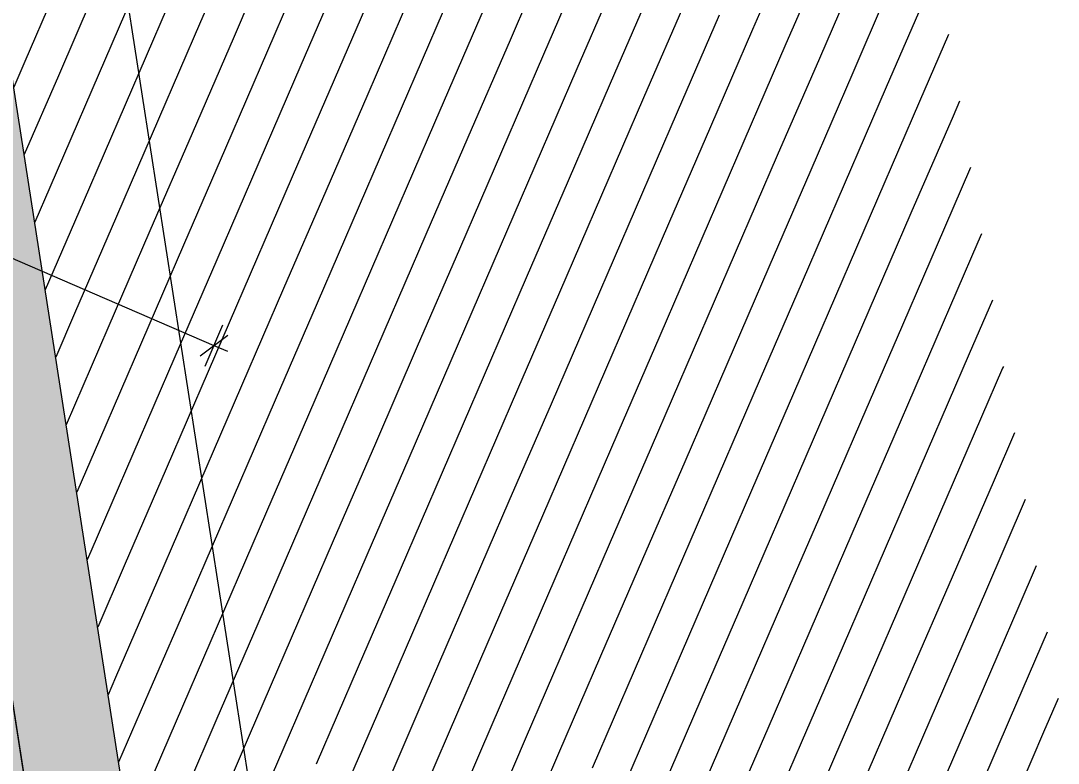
# Model space of a CAD drawing. Header units: millimetres. Extents: x 12535370 to 12575737, y 356204400 to 356234587.
# Drawn here: x 12557376 to 12559550, y 356207518 to 356209075 of the extents above; entities that cross this region are included whole.
import ezdxf

# ---------------------------------------------------------------- set-up
doc = ezdxf.new("R2010")
doc.units = ezdxf.units.MM
doc.header["$MEASUREMENT"] = 0
for name, color, linetype in [('New_015 Innenwände', 7, 'Continuous'), ('New_035 Decken', 7, 'Continuous'), ('New_GRUNDSTÜCKSGRENZE', 7, 'Continuous')]:
    doc.layers.add(name, color=color, linetype=linetype)
for name, color, linetype, lineweight in [('New_015 Innenwände_Pen_No__1', 7, 'Continuous', 13), ('New_015 Innenwände_Pen_No__3', 7, 'Continuous', 18), ('New_035 Decken_Pen_No__1', 7, 'Continuous', 13), ('New_255 Plangrafiken_Pen_No__39', 8, 'Continuous', 13), ('New_GRUNDSTÜCKSGRENZE_Pen_No__1', 7, 'Continuous', 13)]:
    doc.layers.add(name, color=color, linetype=linetype, lineweight=lineweight)
doc.styles.add('GENERATED_STYLE_1', font='arial.ttf')
doc.dimstyles.new('GENERATED_STYLE__1', dxfattribs={"dimtxt": 125, "dimasz": 47.5, "dimexe": 0.18, "dimexo": 2, "dimgap": 0, "dimtad": 1, "dimlfac": 0.001, "dimzin": 0, "dimdsep": 46, "dimtxsty": 'GENERATED_STYLE_1', "dimblk": 'ARROWHEAD_2', "dimblk1": 'ARROWHEAD_2', "dimblk2": 'ARROWHEAD_2', "dimcen": 0.09, "dimclrd": 7, "dimclre": 7, "dimclrt": 7, "dimadec": 0, "dimazin": 0, "dimtfac": 1, "dimtdec": 4, "dimtmove": 0, "dimatfit": 3, "dimfxl": 1, "dimtolj": 1, "dimtzin": 0, "dimarcsym": 0})
doc.dimstyles.new('GENERATED_STYLE__2', dxfattribs={"dimtxt": 100, "dimasz": 47.5, "dimexe": 0.18, "dimexo": 2, "dimgap": 0, "dimtad": 1, "dimlfac": 0.001, "dimzin": 0, "dimdsep": 46, "dimtxsty": 'GENERATED_STYLE_1', "dimblk": 'ARROWHEAD_2', "dimblk1": 'ARROWHEAD_2', "dimblk2": 'ARROWHEAD_2', "dimcen": 0.09, "dimclrd": 7, "dimclre": 7, "dimclrt": 7, "dimadec": 0, "dimazin": 0, "dimtfac": 1, "dimtdec": 4, "dimtmove": 0, "dimatfit": 3, "dimfxl": 1, "dimtolj": 1, "dimtzin": 0, "dimarcsym": 0})

# ---------------------------------------------------------------- blocks, each defined once
blk = doc.blocks.new('*X12', base_point=(12240439.2, 356160438.4))
at = {"layer": 'New_255 Plangrafiken_Pen_No__39', "color": 8, "linetype": 'Continuous', "lineweight": 13}
for p, q in [((12557840.7, 356209276.3), (12557752.6, 356209072.4)), ((12557840.7, 356209276.3), (12557752.6, 356209072.4)), ((12558419.2, 356209268.4), (12558331.1, 356209064.5)), ((12558419.2, 356209268.4), (12558331.1, 356209064.5)), ((12558997.7, 356209260.5), (12558909.6, 356209056.5)), ((12558997.7, 356209260.5), (12558909.6, 356209056.5)), ((12557910.8, 356209246), (12557822.7, 356209042.1)), ((12557910.8, 356209246), (12557822.7, 356209042.1)), ((12558489.2, 356209238.1), (12558401.2, 356209034.2)), ((12558489.2, 356209238.1), (12558401.2, 356209034.2)), ((12557980.8, 356209215.8), (12557892.7, 356209011.9)), ((12557980.8, 356209215.8), (12557892.7, 356209011.9)), ((12559067.7, 356209230.2), (12558979.6, 356209026.3)), ((12559067.7, 356209230.2), (12558979.6, 356209026.3)), ((12557472.4, 356209193.4), (12557384.3, 356208989.5)), ((12557472.4, 356209193.4), (12557384.3, 356208989.5)), ((12558559.3, 356209207.9), (12558471.2, 356209003.9)), ((12558559.3, 356209207.9), (12558471.2, 356209003.9)), ((12559137.8, 356209199.9), (12559049.7, 356208996)), ((12559137.8, 356209199.9), (12559049.7, 356208996)), ((12558050.9, 356209185.5), (12557962.8, 356208981.6)), ((12558050.9, 356209185.5), (12557962.8, 356208981.6)), ((12558629.3, 356209177.6), (12558541.3, 356208973.7)), ((12558629.3, 356209177.6), (12558541.3, 356208973.7)), ((12559207.8, 356209169.7), (12559119.7, 356208965.8)), ((12559207.8, 356209169.7), (12559119.7, 356208965.8)), ((12557542.5, 356209163.2), (12557454.4, 356208959.3)), ((12557542.5, 356209163.2), (12557454.4, 356208959.3)), ((12558120.9, 356209155.3), (12558032.8, 356208951.3)), ((12558120.9, 356209155.3), (12558032.8, 356208951.3)), ((12558699.4, 356209147.3), (12558611.3, 356208943.4)), ((12558699.4, 356209147.3), (12558611.3, 356208943.4)), ((12557612.5, 356209132.9), (12557524.4, 356208929)), ((12557612.5, 356209132.9), (12557524.4, 356208929)), ((12558191, 356209125), (12558102.9, 356208921.1)), ((12558191, 356209125), (12558102.9, 356208921.1)), ((12559277.9, 356209139.4), (12559189.8, 356208935.5)), ((12559277.9, 356209139.4), (12559189.8, 356208935.5)), ((12557682.6, 356209102.7), (12557594.5, 356208898.7)), ((12557682.6, 356209102.7), (12557594.5, 356208898.7)), ((12558769.5, 356209117.1), (12558681.4, 356208913.2)), ((12558769.5, 356209117.1), (12558681.4, 356208913.2)), ((12558261, 356209094.7), (12558173, 356208890.8)), ((12558261, 356209094.7), (12558173, 356208890.8)), ((12558839.5, 356209086.8), (12558751.4, 356208882.9)), ((12558839.5, 356209086.8), (12558751.4, 356208882.9)), ((12557752.6, 356209072.4), (12557664.5, 356208868.5)), ((12557752.6, 356209072.4), (12557664.5, 356208868.5)), ((12558331.1, 356209064.5), (12558243, 356208860.6)), ((12558331.1, 356209064.5), (12558243, 356208860.6)), ((12557822.7, 356209042.1), (12557734.6, 356208838.2)), ((12557822.7, 356209042.1), (12557734.6, 356208838.2)), ((12558909.6, 356209056.5), (12558821.5, 356208852.6)), ((12558909.6, 356209056.5), (12558821.5, 356208852.6)), ((12559320.5, 356209045.7), (12559259.8, 356208905.2)), ((12559320.5, 356209045.7), (12559259.8, 356208905.2)), ((12558401.2, 356209034.2), (12558313.1, 356208830.3)), ((12558401.2, 356209034.2), (12558313.1, 356208830.3)), ((12558979.6, 356209026.3), (12558891.5, 356208822.4)), ((12558979.6, 356209026.3), (12558891.5, 356208822.4)), ((12557892.7, 356209011.9), (12557804.7, 356208808)), ((12557892.7, 356209011.9), (12557804.7, 356208808)), ((12558471.2, 356209003.9), (12558383.1, 356208800)), ((12558471.2, 356209003.9), (12558383.1, 356208800)), ((12559049.7, 356208996), (12558961.6, 356208792.1)), ((12559049.7, 356208996), (12558961.6, 356208792.1)), ((12557384.3, 356208989.5), (12557361, 356208935.6)), ((12557384.3, 356208989.5), (12557361, 356208935.6)), ((12557962.8, 356208981.6), (12557874.7, 356208777.7)), ((12557962.8, 356208981.6), (12557874.7, 356208777.7)), ((12558541.3, 356208973.7), (12558453.2, 356208769.8)), ((12558541.3, 356208973.7), (12558453.2, 356208769.8)), ((12557454.4, 356208959.3), (12557383, 356208794.1)), ((12557454.4, 356208959.3), (12557383, 356208794.1)), ((12558032.8, 356208951.3), (12557944.8, 356208747.4)), ((12558032.8, 356208951.3), (12557944.8, 356208747.4)), ((12559119.7, 356208965.8), (12559031.6, 356208761.8)), ((12559119.7, 356208965.8), (12559031.6, 356208761.8)), ((12557524.4, 356208929), (12557436.3, 356208725.1)), ((12557524.4, 356208929), (12557436.3, 356208725.1)), ((12558611.3, 356208943.4), (12558523.2, 356208739.5)), ((12558611.3, 356208943.4), (12558523.2, 356208739.5)), ((12559189.8, 356208935.5), (12559101.7, 356208731.6)), ((12559189.8, 356208935.5), (12559101.7, 356208731.6)), ((12558102.9, 356208921.1), (12558014.8, 356208717.2)), ((12558102.9, 356208921.1), (12558014.8, 356208717.2)), ((12558681.4, 356208913.2), (12558593.3, 356208709.2)), ((12558681.4, 356208913.2), (12558593.3, 356208709.2)), ((12557594.5, 356208898.7), (12557506.4, 356208694.8)), ((12557594.5, 356208898.7), (12557506.4, 356208694.8)), ((12558173, 356208890.8), (12558084.9, 356208686.9)), ((12558173, 356208890.8), (12558084.9, 356208686.9)), ((12559259.8, 356208905.2), (12559171.7, 356208701.3)), ((12559259.8, 356208905.2), (12559171.7, 356208701.3)), ((12559343.5, 356208906.5), (12559329.9, 356208875)), ((12559343.5, 356208906.5), (12559329.9, 356208875)), ((12557664.5, 356208868.5), (12557576.5, 356208664.6)), ((12557664.5, 356208868.5), (12557576.5, 356208664.6)), ((12558751.4, 356208882.9), (12558663.3, 356208679)), ((12558751.4, 356208882.9), (12558663.3, 356208679)), ((12559329.9, 356208875), (12559241.8, 356208671.1)), ((12559329.9, 356208875), (12559241.8, 356208671.1)), ((12558243, 356208860.6), (12558154.9, 356208656.6)), ((12558243, 356208860.6), (12558154.9, 356208656.6)), ((12558821.5, 356208852.6), (12558733.4, 356208648.7)), ((12558821.5, 356208852.6), (12558733.4, 356208648.7)), ((12557734.6, 356208838.2), (12557646.5, 356208634.3)), ((12557734.6, 356208838.2), (12557646.5, 356208634.3)), ((12558313.1, 356208830.3), (12558225, 356208626.4)), ((12558313.1, 356208830.3), (12558225, 356208626.4)), ((12558891.5, 356208822.4), (12558803.4, 356208618.5)), ((12558891.5, 356208822.4), (12558803.4, 356208618.5)), ((12557804.7, 356208808), (12557716.6, 356208604)), ((12557804.7, 356208808), (12557716.6, 356208604)), ((12558383.1, 356208800), (12558295, 356208596.1)), ((12558383.1, 356208800), (12558295, 356208596.1)), ((12557874.7, 356208777.7), (12557786.6, 356208573.8)), ((12557874.7, 356208777.7), (12557786.6, 356208573.8)), ((12558961.6, 356208792.1), (12558873.5, 356208588.2)), ((12558961.6, 356208792.1), (12558873.5, 356208588.2)), ((12558453.2, 356208769.8), (12558365.1, 356208565.9)), ((12558453.2, 356208769.8), (12558365.1, 356208565.9)), ((12559031.6, 356208761.8), (12558943.6, 356208557.9)), ((12559031.6, 356208761.8), (12558943.6, 356208557.9)), ((12559366.5, 356208767.3), (12559311.9, 356208640.8)), ((12559366.5, 356208767.3), (12559311.9, 356208640.8)), ((12557944.8, 356208747.4), (12557856.7, 356208543.5)), ((12557944.8, 356208747.4), (12557856.7, 356208543.5)), ((12558523.2, 356208739.5), (12558435.1, 356208535.6)), ((12558523.2, 356208739.5), (12558435.1, 356208535.6)), ((12557436.3, 356208725.1), (12557405, 356208652.5)), ((12557436.3, 356208725.1), (12557405, 356208652.5)), ((12558014.8, 356208717.2), (12557926.7, 356208513.3)), ((12558014.8, 356208717.2), (12557926.7, 356208513.3)), ((12559101.7, 356208731.6), (12559013.6, 356208527.7)), ((12559101.7, 356208731.6), (12559013.6, 356208527.7)), ((12557506.4, 356208694.8), (12557427, 356208511)), ((12557506.4, 356208694.8), (12557427, 356208511)), ((12558593.3, 356208709.2), (12558505.2, 356208505.3)), ((12558593.3, 356208709.2), (12558505.2, 356208505.3)), ((12559171.7, 356208701.3), (12559083.7, 356208497.4)), ((12559171.7, 356208701.3), (12559083.7, 356208497.4)), ((12558084.9, 356208686.9), (12557996.8, 356208483)), ((12558084.9, 356208686.9), (12557996.8, 356208483)), ((12558663.3, 356208679), (12558575.3, 356208475.1)), ((12558663.3, 356208679), (12558575.3, 356208475.1)), ((12559241.8, 356208671.1), (12559153.7, 356208467.1)), ((12559241.8, 356208671.1), (12559153.7, 356208467.1)), ((12557576.5, 356208664.6), (12557488.4, 356208460.7)), ((12557576.5, 356208664.6), (12557488.4, 356208460.7)), ((12558154.9, 356208656.6), (12558066.8, 356208452.7)), ((12558154.9, 356208656.6), (12558066.8, 356208452.7)), ((12558733.4, 356208648.7), (12558645.3, 356208444.8)), ((12558733.4, 356208648.7), (12558645.3, 356208444.8)), ((12557646.5, 356208634.3), (12557558.4, 356208430.4)), ((12557646.5, 356208634.3), (12557558.4, 356208430.4)), ((12558225, 356208626.4), (12558136.9, 356208422.5)), ((12558225, 356208626.4), (12558136.9, 356208422.5)), ((12559311.9, 356208640.8), (12559223.8, 356208436.9)), ((12559311.9, 356208640.8), (12559223.8, 356208436.9)), ((12559389.5, 356208628.1), (12559381.9, 356208610.5)), ((12559389.5, 356208628.1), (12559381.9, 356208610.5)), ((12557716.6, 356208604), (12557628.5, 356208400.1)), ((12557716.6, 356208604), (12557628.5, 356208400.1)), ((12558803.4, 356208618.5), (12558715.4, 356208414.5)), ((12558803.4, 356208618.5), (12558715.4, 356208414.5)), ((12559381.9, 356208610.5), (12559293.8, 356208406.6)), ((12559381.9, 356208610.5), (12559293.8, 356208406.6)), ((12558295, 356208596.1), (12558206.9, 356208392.2)), ((12558295, 356208596.1), (12558206.9, 356208392.2)), ((12558873.5, 356208588.2), (12558785.4, 356208384.3)), ((12558873.5, 356208588.2), (12558785.4, 356208384.3)), ((12557786.6, 356208573.8), (12557698.5, 356208369.9)), ((12557786.6, 356208573.8), (12557698.5, 356208369.9)), ((12558365.1, 356208565.9), (12558277, 356208361.9)), ((12558365.1, 356208565.9), (12558277, 356208361.9)), ((12557856.7, 356208543.5), (12557768.6, 356208339.6)), ((12557856.7, 356208543.5), (12557768.6, 356208339.6)), ((12558943.6, 356208557.9), (12558855.5, 356208354)), ((12558943.6, 356208557.9), (12558855.5, 356208354)), ((12558435.1, 356208535.6), (12558347.1, 356208331.7)), ((12558435.1, 356208535.6), (12558347.1, 356208331.7)), ((12559013.6, 356208527.7), (12558925.5, 356208323.8)), ((12559013.6, 356208527.7), (12558925.5, 356208323.8)), ((12557926.7, 356208513.3), (12557838.6, 356208309.3)), ((12557926.7, 356208513.3), (12557838.6, 356208309.3)), ((12558505.2, 356208505.3), (12558417.1, 356208301.4)), ((12558505.2, 356208505.3), (12558417.1, 356208301.4)), ((12559083.7, 356208497.4), (12558995.6, 356208293.5)), ((12559083.7, 356208497.4), (12558995.6, 356208293.5)), ((12557996.8, 356208483), (12557908.7, 356208279.1)), ((12557996.8, 356208483), (12557908.7, 356208279.1)), ((12558575.3, 356208475.1), (12558487.2, 356208271.2)), ((12558575.3, 356208475.1), (12558487.2, 356208271.2)), ((12559412.5, 356208488.9), (12559363.9, 356208376.4)), ((12559412.5, 356208488.9), (12559363.9, 356208376.4)), ((12557488.4, 356208460.7), (12557448.9, 356208369.4)), ((12557488.4, 356208460.7), (12557448.9, 356208369.4)), ((12558066.8, 356208452.7), (12557978.8, 356208248.8)), ((12558066.8, 356208452.7), (12557978.8, 356208248.8)), ((12559153.7, 356208467.1), (12559065.6, 356208263.2)), ((12559153.7, 356208467.1), (12559065.6, 356208263.2)), ((12557558.4, 356208430.4), (12557470.9, 356208227.8)), ((12557558.4, 356208430.4), (12557470.9, 356208227.8)), ((12558645.3, 356208444.8), (12558557.2, 356208240.9)), ((12558645.3, 356208444.8), (12558557.2, 356208240.9)), ((12559223.8, 356208436.9), (12559135.7, 356208233)), ((12559223.8, 356208436.9), (12559135.7, 356208233)), ((12558136.9, 356208422.5), (12558048.8, 356208218.6)), ((12558136.9, 356208422.5), (12558048.8, 356208218.6)), ((12558715.4, 356208414.5), (12558627.3, 356208210.6)), ((12558715.4, 356208414.5), (12558627.3, 356208210.6)), ((12559293.8, 356208406.6), (12559205.7, 356208202.7)), ((12559293.8, 356208406.6), (12559205.7, 356208202.7)), ((12557628.5, 356208400.1), (12557540.4, 356208196.2)), ((12557628.5, 356208400.1), (12557540.4, 356208196.2)), ((12558206.9, 356208392.2), (12558118.9, 356208188.3)), ((12558206.9, 356208392.2), (12558118.9, 356208188.3)), ((12557698.5, 356208369.9), (12557610.4, 356208166)), ((12557698.5, 356208369.9), (12557610.4, 356208166)), ((12558785.4, 356208384.3), (12558697.3, 356208180.4)), ((12558785.4, 356208384.3), (12558697.3, 356208180.4)), ((12559363.9, 356208376.4), (12559275.8, 356208172.4)), ((12559363.9, 356208376.4), (12559275.8, 356208172.4)), ((12558277, 356208361.9), (12558188.9, 356208158)), ((12558277, 356208361.9), (12558188.9, 356208158)), ((12558855.5, 356208354), (12558767.4, 356208150.1)), ((12558855.5, 356208354), (12558767.4, 356208150.1)), ((12559433.9, 356208346.1), (12559345.8, 356208142.2)), ((12559433.9, 356208346.1), (12559345.8, 356208142.2)), ((12559435.5, 356208349.7), (12559433.9, 356208346.1)), ((12559435.5, 356208349.7), (12559433.9, 356208346.1)), ((12557768.6, 356208339.6), (12557680.5, 356208135.7)), ((12557768.6, 356208339.6), (12557680.5, 356208135.7)), ((12558347.1, 356208331.7), (12558259, 356208127.8)), ((12558347.1, 356208331.7), (12558259, 356208127.8)), ((12558925.5, 356208323.8), (12558837.4, 356208119.8)), ((12558925.5, 356208323.8), (12558837.4, 356208119.8)), ((12557838.6, 356208309.3), (12557750.6, 356208105.4)), ((12557838.6, 356208309.3), (12557750.6, 356208105.4)), ((12558417.1, 356208301.4), (12558329, 356208097.5)), ((12558417.1, 356208301.4), (12558329, 356208097.5)), ((12557908.7, 356208279.1), (12557820.6, 356208075.2)), ((12557908.7, 356208279.1), (12557820.6, 356208075.2)), ((12558995.6, 356208293.5), (12558907.5, 356208089.6)), ((12558995.6, 356208293.5), (12558907.5, 356208089.6)), ((12558487.2, 356208271.2), (12558399.1, 356208067.3)), ((12558487.2, 356208271.2), (12558399.1, 356208067.3)), ((12559065.6, 356208263.2), (12558977.5, 356208059.3)), ((12559065.6, 356208263.2), (12558977.5, 356208059.3)), ((12557978.8, 356208248.8), (12557890.7, 356208044.9)), ((12557978.8, 356208248.8), (12557890.7, 356208044.9)), ((12558557.2, 356208240.9), (12558469.1, 356208037)), ((12558557.2, 356208240.9), (12558469.1, 356208037)), ((12559135.7, 356208233), (12559047.6, 356208029.1)), ((12559135.7, 356208233), (12559047.6, 356208029.1)), ((12558048.8, 356208218.6), (12557960.7, 356208014.7)), ((12558048.8, 356208218.6), (12557960.7, 356208014.7)), ((12558627.3, 356208210.6), (12558539.2, 356208006.7)), ((12558627.3, 356208210.6), (12558539.2, 356208006.7)), ((12557540.4, 356208196.2), (12557492.9, 356208086.3)), ((12557540.4, 356208196.2), (12557492.9, 356208086.3)), ((12559205.7, 356208202.7), (12559117.7, 356207998.8)), ((12559205.7, 356208202.7), (12559117.7, 356207998.8)), ((12559458.5, 356208210.5), (12559415.9, 356208111.9)), ((12559458.5, 356208210.5), (12559415.9, 356208111.9)), ((12558118.9, 356208188.3), (12558030.8, 356207984.4)), ((12558118.9, 356208188.3), (12558030.8, 356207984.4)), ((12558697.3, 356208180.4), (12558609.2, 356207976.5)), ((12558697.3, 356208180.4), (12558609.2, 356207976.5)), ((12559275.8, 356208172.4), (12559187.7, 356207968.5)), ((12559275.8, 356208172.4), (12559187.7, 356207968.5)), ((12557610.4, 356208166), (12557522.4, 356207962.1)), ((12557610.4, 356208166), (12557522.4, 356207962.1)), ((12558188.9, 356208158), (12558100.8, 356207954.1)), ((12558188.9, 356208158), (12558100.8, 356207954.1)), ((12558767.4, 356208150.1), (12558679.3, 356207946.2)), ((12558767.4, 356208150.1), (12558679.3, 356207946.2)), ((12557680.5, 356208135.7), (12557592.4, 356207931.8)), ((12557680.5, 356208135.7), (12557592.4, 356207931.8)), ((12558259, 356208127.8), (12558170.9, 356207923.9)), ((12558259, 356208127.8), (12558170.9, 356207923.9)), ((12559345.8, 356208142.2), (12559257.8, 356207938.3)), ((12559345.8, 356208142.2), (12559257.8, 356207938.3)), ((12557750.6, 356208105.4), (12557662.5, 356207901.5)), ((12557750.6, 356208105.4), (12557662.5, 356207901.5)), ((12558837.4, 356208119.8), (12558749.4, 356207915.9)), ((12558837.4, 356208119.8), (12558749.4, 356207915.9)), ((12559415.9, 356208111.9), (12559327.8, 356207908)), ((12559415.9, 356208111.9), (12559327.8, 356207908)), ((12558329, 356208097.5), (12558240.9, 356207893.6)), ((12558329, 356208097.5), (12558240.9, 356207893.6)), ((12558907.5, 356208089.6), (12558819.4, 356207885.7)), ((12558907.5, 356208089.6), (12558819.4, 356207885.7)), ((12557820.6, 356208075.2), (12557732.5, 356207871.3)), ((12557820.6, 356208075.2), (12557732.5, 356207871.3)), ((12558399.1, 356208067.3), (12558311, 356207863.3)), ((12558399.1, 356208067.3), (12558311, 356207863.3)), ((12558977.5, 356208059.3), (12558889.5, 356207855.4)), ((12558977.5, 356208059.3), (12558889.5, 356207855.4)), ((12559481.5, 356208071.3), (12559397.9, 356207877.8)), ((12559481.5, 356208071.3), (12559397.9, 356207877.8)), ((12557890.7, 356208044.9), (12557802.6, 356207841)), ((12557890.7, 356208044.9), (12557802.6, 356207841)), ((12558469.1, 356208037), (12558381, 356207833.1)), ((12558469.1, 356208037), (12558381, 356207833.1)), ((12559047.6, 356208029.1), (12558959.5, 356207825.2)), ((12559047.6, 356208029.1), (12558959.5, 356207825.2)), ((12557960.7, 356208014.7), (12557872.6, 356207810.7)), ((12557960.7, 356208014.7), (12557872.6, 356207810.7)), ((12558539.2, 356208006.7), (12558451.1, 356207802.8)), ((12558539.2, 356208006.7), (12558451.1, 356207802.8)), ((12559117.7, 356207998.8), (12559029.6, 356207794.9)), ((12559117.7, 356207998.8), (12559029.6, 356207794.9)), ((12558030.8, 356207984.4), (12557942.7, 356207780.5)), ((12558030.8, 356207984.4), (12557942.7, 356207780.5)), ((12558609.2, 356207976.5), (12558521.2, 356207772.6)), ((12558609.2, 356207976.5), (12558521.2, 356207772.6)), ((12557522.4, 356207962.1), (12557514.9, 356207944.7)), ((12557522.4, 356207962.1), (12557514.9, 356207944.7)), ((12558100.8, 356207954.1), (12558012.7, 356207750.2)), ((12558100.8, 356207954.1), (12558012.7, 356207750.2)), ((12559187.7, 356207968.5), (12559099.6, 356207764.6)), ((12559187.7, 356207968.5), (12559099.6, 356207764.6)), ((12557592.4, 356207931.8), (12557536.8, 356207803.1)), ((12557592.4, 356207931.8), (12557536.8, 356207803.1)), ((12558679.3, 356207946.2), (12558591.2, 356207742.3)), ((12558679.3, 356207946.2), (12558591.2, 356207742.3)), ((12559257.8, 356207938.3), (12559169.7, 356207734.4)), ((12559257.8, 356207938.3), (12559169.7, 356207734.4)), ((12559504.5, 356207932.1), (12559467.9, 356207847.5)), ((12559504.5, 356207932.1), (12559467.9, 356207847.5)), ((12558170.9, 356207923.9), (12558082.8, 356207720)), ((12558170.9, 356207923.9), (12558082.8, 356207720)), ((12558749.4, 356207915.9), (12558661.3, 356207712)), ((12558749.4, 356207915.9), (12558661.3, 356207712)), ((12559327.8, 356207908), (12559239.7, 356207704.1)), ((12559327.8, 356207908), (12559239.7, 356207704.1)), ((12557662.5, 356207901.5), (12557574.4, 356207697.6)), ((12557662.5, 356207901.5), (12557574.4, 356207697.6)), ((12558240.9, 356207893.6), (12558152.9, 356207689.7)), ((12558240.9, 356207893.6), (12558152.9, 356207689.7)), ((12558819.4, 356207885.7), (12558731.3, 356207681.8)), ((12558819.4, 356207885.7), (12558731.3, 356207681.8)), ((12557732.5, 356207871.3), (12557644.4, 356207667.4)), ((12557732.5, 356207871.3), (12557644.4, 356207667.4)), ((12558311, 356207863.3), (12558222.9, 356207659.4)), ((12558311, 356207863.3), (12558222.9, 356207659.4)), ((12559397.9, 356207877.8), (12559309.8, 356207673.8)), ((12559397.9, 356207877.8), (12559309.8, 356207673.8)), ((12557802.6, 356207841), (12557714.5, 356207637.1)), ((12557802.6, 356207841), (12557714.5, 356207637.1)), ((12558889.5, 356207855.4), (12558801.4, 356207651.5)), ((12558889.5, 356207855.4), (12558801.4, 356207651.5)), ((12559467.9, 356207847.5), (12559379.8, 356207643.6)), ((12559467.9, 356207847.5), (12559379.8, 356207643.6)), ((12558381, 356207833.1), (12558293, 356207629.2)), ((12558381, 356207833.1), (12558293, 356207629.2)), ((12558959.5, 356207825.2), (12558871.4, 356207621.2)), ((12558959.5, 356207825.2), (12558871.4, 356207621.2)), ((12557872.6, 356207810.7), (12557784.5, 356207606.8)), ((12557872.6, 356207810.7), (12557784.5, 356207606.8)), ((12558451.1, 356207802.8), (12558363, 356207598.9)), ((12558451.1, 356207802.8), (12558363, 356207598.9)), ((12557942.7, 356207780.5), (12557854.6, 356207576.6)), ((12557942.7, 356207780.5), (12557854.6, 356207576.6)), ((12559029.6, 356207794.9), (12558941.5, 356207591)), ((12559029.6, 356207794.9), (12558941.5, 356207591)), ((12559527.5, 356207792.9), (12559449.9, 356207613.3)), ((12559527.5, 356207792.9), (12559449.9, 356207613.3)), ((12558521.2, 356207772.6), (12558433.1, 356207568.6)), ((12558521.2, 356207772.6), (12558433.1, 356207568.6)), ((12559099.6, 356207764.6), (12559011.5, 356207560.7)), ((12559099.6, 356207764.6), (12559011.5, 356207560.7)), ((12558012.7, 356207750.2), (12557924.7, 356207546.3)), ((12558012.7, 356207750.2), (12557924.7, 356207546.3)), ((12558591.2, 356207742.3), (12558503.1, 356207538.4)), ((12558591.2, 356207742.3), (12558503.1, 356207538.4)), ((12559169.7, 356207734.4), (12559081.6, 356207530.5)), ((12559169.7, 356207734.4), (12559081.6, 356207530.5)), ((12558082.8, 356207720), (12557994.7, 356207516)), ((12558082.8, 356207720), (12557994.7, 356207516)), ((12558661.3, 356207712), (12558573.2, 356207508.1)), ((12558661.3, 356207712), (12558573.2, 356207508.1)), ((12557574.4, 356207697.6), (12557558.8, 356207661.6)), ((12557574.4, 356207697.6), (12557558.8, 356207661.6)), ((12558152.9, 356207689.7), (12558064.8, 356207485.8)), ((12558152.9, 356207689.7), (12558064.8, 356207485.8)), ((12559239.7, 356207704.1), (12559151.6, 356207500.2)), ((12559239.7, 356207704.1), (12559151.6, 356207500.2)), ((12557644.4, 356207667.4), (12557580.8, 356207520)), ((12557644.4, 356207667.4), (12557580.8, 356207520)), ((12558731.3, 356207681.8), (12558643.2, 356207477.9)), ((12558731.3, 356207681.8), (12558643.2, 356207477.9)), ((12559309.8, 356207673.8), (12559221.7, 356207469.9)), ((12559309.8, 356207673.8), (12559221.7, 356207469.9)), ((12558222.9, 356207659.4), (12558134.8, 356207455.5)), ((12558222.9, 356207659.4), (12558134.8, 356207455.5)), ((12558801.4, 356207651.5), (12558713.3, 356207447.6)), ((12558801.4, 356207651.5), (12558713.3, 356207447.6)), ((12559550.5, 356207653.8), (12559519.9, 356207583.1)), ((12559550.5, 356207653.8), (12559519.9, 356207583.1)), ((12557714.5, 356207637.1), (12557626.4, 356207433.2)), ((12557714.5, 356207637.1), (12557626.4, 356207433.2)), ((12558293, 356207629.2), (12558204.9, 356207425.3)), ((12558293, 356207629.2), (12558204.9, 356207425.3)), ((12559379.8, 356207643.6), (12559291.8, 356207439.7)), ((12559379.8, 356207643.6), (12559291.8, 356207439.7)), ((12557784.5, 356207606.8), (12557696.5, 356207402.9)), ((12557784.5, 356207606.8), (12557696.5, 356207402.9)), ((12558871.4, 356207621.2), (12558783.3, 356207417.3)), ((12558871.4, 356207621.2), (12558783.3, 356207417.3)), ((12559449.9, 356207613.3), (12559361.8, 356207409.4)), ((12559449.9, 356207613.3), (12559361.8, 356207409.4)), ((12558363, 356207598.9), (12558274.9, 356207395)), ((12558363, 356207598.9), (12558274.9, 356207395)), ((12558941.5, 356207591), (12558853.4, 356207387.1)), ((12558941.5, 356207591), (12558853.4, 356207387.1)), ((12559519.9, 356207583.1), (12559431.9, 356207379.1)), ((12559519.9, 356207583.1), (12559431.9, 356207379.1)), ((12557854.6, 356207576.6), (12557766.5, 356207372.7)), ((12557854.6, 356207576.6), (12557766.5, 356207372.7)), ((12558433.1, 356207568.6), (12558345, 356207364.7)), ((12558433.1, 356207568.6), (12558345, 356207364.7)), ((12559011.5, 356207560.7), (12558923.5, 356207356.8)), ((12559011.5, 356207560.7), (12558923.5, 356207356.8)), ((12557924.7, 356207546.3), (12557836.6, 356207342.4)), ((12557924.7, 356207546.3), (12557836.6, 356207342.4)), ((12558503.1, 356207538.4), (12558415, 356207334.5)), ((12558503.1, 356207538.4), (12558415, 356207334.5)), ((12559081.6, 356207530.5), (12558993.5, 356207326.5)), ((12559081.6, 356207530.5), (12558993.5, 356207326.5))]:
    blk.add_line(p, q, dxfattribs=at)
blk = doc.blocks.new('Fill_1', base_point=(12240439.2, 356160438.4))
at = {"layer": 'New_255 Plangrafiken_Pen_No__39', "color": 8, "linetype": 'Continuous', "lineweight": 13}
blk.add_blockref('*X12', (12240439.2, 356160438.4), dxfattribs=at)
blk = doc.blocks.new('Slab_1', base_point=(12539464.4, 356214374.2))
at = {"layer": 'New_035 Decken_Pen_No__1', "color": 7, "linetype": 'Continuous', "lineweight": 13, "flags": 128}
blk.add_lwpolyline([(12539464.4, 356214374.2), (12540355.6, 356216681.8), (12543211.2, 356223921.6), (12544734.3, 356227674.9), (12554930.7, 356223270.2), (12557525.4, 356206572.1)], close=True, dxfattribs=at)
blk = doc.blocks.new('Wall_6', base_point=(12555111.4, 356223410.1))
at = {"layer": 'New_015 Innenwände', "linetype": 'Continuous', "lineweight": 0, "true_color": 0x000000}
h = blk.add_hatch(dxfattribs=at)
h.set_pattern_fill('DÄMMSTOFF__POLYSTYROL_EPS', color=18, style=0, pattern_type=2)
h.set_pattern_definition([(188.832684, (12240439.157, 356160438.356), (-7.978668, 51.34531), [30, -60]), (188.832684, (12240398.68, 356160405.773), (-7.978668, 51.34531), [30, -60]), (248.832684, (12240409.51, 356160433.75), (-48.455677, 18.762926), [30, -60]), (248.832684, (12240417.49, 356160382.404), (-48.455677, 18.762926), [30, -60]), (308.832684, (12240439.157, 356160438.356), (40.477009, 32.582384), [30, -60]), (308.832684, (12240447.135, 356160387.01), (40.477009, 32.582384), [30, -60])])
h.paths.add_polyline_path([(12554930.7, 356223270.2), (12557489.2, 356206805.7), (12557706.1, 356206711.9), (12555147.7, 356223176.5)])
h = blk.add_hatch(dxfattribs=at)
h.set_pattern_fill('BETON_BEWEHRT_SN46', color=18, style=0, pattern_type=2)
h.set_pattern_definition([(45, (12240439.16, 356160438.36), (-70.710678, 70.710678), [30, -20]), (45, (12240403.8, 356160473.71), (-70.710678, 70.710678), [100, 0])])
h.paths.add_polyline_path([(12554750, 356223130.4), (12557235.9, 356207132.9), (12557452.9, 356207039.2), (12554967, 356223036.7)])
at = {"layer": 'New_015 Innenwände_Pen_No__1', "color": 7, "linetype": 'Continuous', "lineweight": 13, "flags": 128}
blk.add_lwpolyline([(12557706.1, 356206711.9), (12555147.7, 356223176.5)], dxfattribs=at)
at = {"layer": 'New_015 Innenwände_Pen_No__3', "color": 7, "linetype": 'Continuous', "lineweight": 18}
blk.add_line((12557452.9, 356207039.2), (12554967, 356223036.7), dxfattribs=at)
blk = doc.blocks.new('*D186', base_point=(12240439.2, 356160438.4))
at = {"layer": 'New_GRUNDSTÜCKSGRENZE_Pen_No__1', "color": 7, "linetype": 'Continuous', "lineweight": 13, "transparency": 16777216}
for p, q in [((12548020.9, 356212558.9), (12548058, 356212645)), ((12548068.4, 356212623.5), (12548010.5, 356212580.4)), ((12548011.4, 356212614.1), (12548039.5, 356212602)), ((12548039.5, 356212602), (12557780.6, 356208393.9)), ((12557762.1, 356208350.9), (12557799.2, 356208437)), ((12557751.7, 356208372.4), (12557809.6, 356208415.5)), ((12557780.6, 356208393.9), (12557808.7, 356208381.8))]:
    blk.add_line(p, q, dxfattribs=at)
at = {"layer": 'New_GRUNDSTÜCKSGRENZE_Pen_No__1', "color": 7, "lineweight": 13, "transparency": 16777216, "insert": (12552723.1, 356210606), "char_height": 125, "attachment_point": 7, "rotation": 336.6365, "style": 'GENERATED_STYLE_1'}
blk.add_mtext('\\A1;{\\pql;\\fArial|b0|i0|c0|p0;\\W1.000000;10,61}', dxfattribs=at)
blk = doc.blocks.new('ARROWHEAD_2')
at = {"color": 0, "linetype": 'Continuous', "lineweight": 0}
for p, q in [((-0.378, -0.655), (0.378, 0.655)), ((0, 0), (-1, 0))]:
    blk.add_line(p, q, dxfattribs=at)
blk = doc.blocks.new('*D248', base_point=(12240439.2, 356160438.4))
at = {"layer": 'New_GRUNDSTÜCKSGRENZE_Pen_No__1', "color": 7, "linetype": 'Continuous', "lineweight": 13, "transparency": 16777216}
for p, q in [((12556810.3, 356214191.8), (12556997.6, 356212986.3)), ((12557031.3, 356212973.3), (12556964, 356212999.3)), ((12556951.3, 356212979.1), (12557043.9, 356212993.5)), ((12556997.6, 356212986.3), (12557891.4, 356207234.8)), ((12557845, 356207227.6), (12557937.7, 356207242)), ((12557857.7, 356207247.8), (12557925, 356207221.8)), ((12557891.4, 356207234.8), (12557896.1, 356207204.6))]:
    blk.add_line(p, q, dxfattribs=at)
at = {"layer": 'New_GRUNDSTÜCKSGRENZE_Pen_No__1', "color": 7, "lineweight": 13, "transparency": 16777216, "insert": (12557443.8, 356210245.5), "char_height": 100, "attachment_point": 7, "rotation": 278.8327, "style": 'GENERATED_STYLE_1'}
blk.add_mtext('\\A1;{\\pql;\\fArial|b0|i0|c0|p0;\\W1.000000;5,82}', dxfattribs=at)

msp = doc.modelspace()

# ---------------------------------------------------------------- block references
at = {"layer": 'New_015 Innenwände', "color": 7, "lineweight": 13}
msp.add_blockref('Wall_6', (12555111.374, 356223410.062), dxfattribs=at)
at = {"layer": 'New_035 Decken', "color": 7, "linetype": 'Continuous', "lineweight": 13}
msp.add_blockref('Slab_1', (12539464.379, 356214374.22), dxfattribs=at)
at = {"layer": 'New_255 Plangrafiken_Pen_No__39', "color": 8, "linetype": 'Continuous', "lineweight": 13}
msp.add_blockref('Fill_1', (12240439.157, 356160438.356), dxfattribs=at)

# ---------------------------------------------------------------- dimensions: what is measured, and where the dimension line sits
at = {"layer": 'New_GRUNDSTÜCKSGRENZE', "color": 7, "linetype": 'Continuous', "lineweight": 13}
for base, p1, angle, dimstyle, picture, middle, turn in [((12557891.367, 356207234.791), (12556292.686, 356212876.751), 278.832684, 'GENERATED_STYLE__2', '*D248', (12557513.053, 356210125.246), 278.832684), ((12557780.64, 356208393.928), (12547494.728, 356211340.969), 336.636458, 'GENERATED_STYLE__1', '*D186', (12552940.057, 356210580.295), 336.636458)]:
    dim = msp.add_linear_dim(base=base, p1=p1, p2=(12557235.913, 356207132.939), angle=angle, dimstyle=dimstyle, dxfattribs=at)
    dim.commit()
    dim.dimension.update_dxf_attribs({"geometry": picture, "text_midpoint": middle, "dimtype": 160, "text_rotation": turn})

doc.saveas('drawing.dxf')
